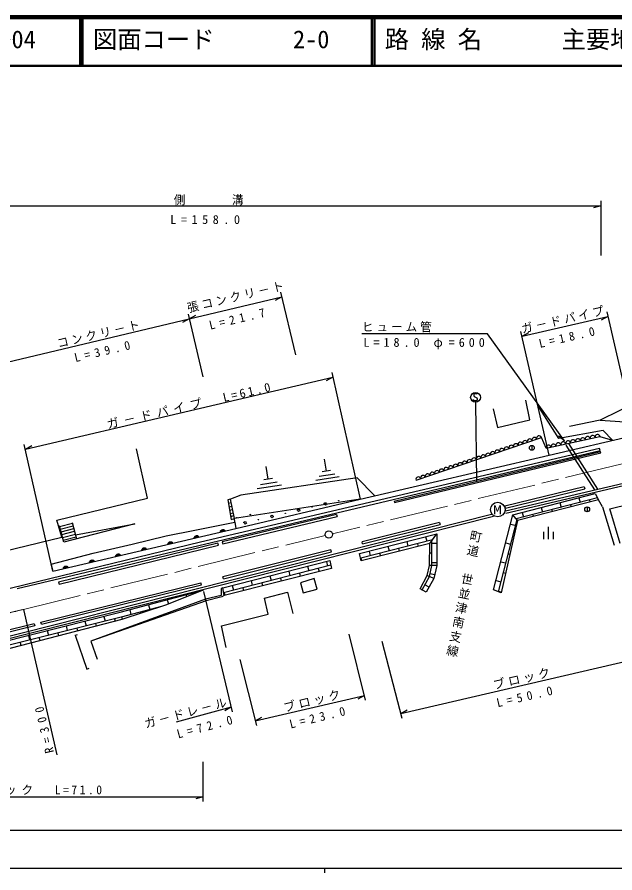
# Model space of a CAD drawing. Units: millimetres, scale not verified. Extents: x 40000 to 680000, y 20000 to 380000.
# Drawn here: x 104791 to 227704, y 204000 to 380000 of the extents above; entities that cross this region are included whole.
import ezdxf
from ezdxf.enums import TextEntityAlignment as Align

# ---------------------------------------------------------------- set-up
doc = ezdxf.new("R2010")
doc.units = ezdxf.units.MM
doc.header["$LTSCALE"] = 1000
doc.linetypes.add('CHAIN', pattern=[18.5, 12, -1.5, 3.5, -1.5])
for name, color, linetype, lineweight in [('M-BGD', 7, 'Continuous', 25), ('M-BGD-EXST', 7, 'Continuous', 25), ('M-BMK', 2, 'CHAIN', 13), ('M-STR-STR3', 7, 'Continuous', 25), ('M-STR-STRC', 7, 'Continuous', 25), ('M-TTL', 2, 'Continuous', 140), ('M-TTL-BAND', 7, 'Continuous', 25), ('M-TTL-LINE', 7, 'Continuous', 50)]:
    doc.layers.add(name, color=color, linetype=linetype, lineweight=lineweight)
for name, color, linetype in [('M-BMK-HTXT', 7, 'Continuous'), ('M-BMK-SRVR', 7, 'Continuous'), ('M-STR-HTXT', 7, 'Continuous'), ('M-TTL-TXT', 7, 'Continuous')]:
    doc.layers.add(name, color=color, linetype=linetype)
doc.styles.add('@ＭＳ ゴシック', font='')
doc.styles.add('ＭＳ ゴシック', font='')
doc.styles.get('@ＭＳ ゴシック').set_extended_font_data('@MS Gothic')
doc.styles.get('ＭＳ ゴシック').set_extended_font_data('MS Gothic')

# ---------------------------------------------------------------- blocks, each defined once
blk = doc.blocks.new('MARK5C2L9')
at = {"color": 3, "linetype": 'Continuous', "lineweight": 25}
blk.add_circle((0, 0), 0.05, dxfattribs=at)
blk = doc.blocks.new('MARK28C15L6')
at = {"color": 7, "linetype": 'Continuous', "lineweight": 25}
blk.add_line((0, 0), (0.014, -0.05), dxfattribs=at)
blk = doc.blocks.new('MARK1553C15L6')
at = {"color": 7, "linetype": 'Continuous', "lineweight": 25}
blk.add_arc((0, 0), 0.05, 270, 90, dxfattribs=at)
blk = doc.blocks.new('MARK1170C15L11')
at = {"color": 7, "linetype": 'Continuous', "lineweight": 25}
for p, q in [((0.006, -0.046), (0.006, 0.046)), ((0.012, 0.044), (0.012, -0.044)), ((0.018, -0.042), (0.018, 0.042)), ((0.024, 0.036), (0.024, -0.036)), ((0.03, -0.03), (0.03, 0.03)), ((0.036, 0.02), (0.036, -0.02))]:
    blk.add_line(p, q, dxfattribs=at)
blk.add_lwpolyline([(0, 0.05), (0.012, 0.046), (0.022, 0.04), (0.032, 0.03), (0.038, 0.02), (0.042, 0.008), (0.042, -0.008), (0.038, -0.02), (0.032, -0.03), (0.022, -0.04), (0.012, -0.046), (0, -0.05)], close=True, dxfattribs=at)
blk = doc.blocks.new('MARK1125C15L6')
at = {"color": 7, "linetype": 'Continuous', "lineweight": 25}
for p, q in [((-0.04, 0.01), (-0.04, -0.05)), ((0, 0.05), (0, -0.05)), ((0.04, 0.01), (0.04, -0.05))]:
    blk.add_line(p, q, dxfattribs=at)
blk = doc.blocks.new('MARK1230C15L6')
at = {"color": 7, "linetype": 'Continuous', "lineweight": 25}
blk.add_line((0, 0), (0.1, 0), dxfattribs=at)
blk = doc.blocks.new('MARK1235C15L6')
at = {"color": 7, "linetype": 'Continuous', "lineweight": 25}
blk.add_line((0, 0.05), (0, -0.05), dxfattribs=at)
blk.add_circle((0, 0), 0.05, dxfattribs=at)
blk = doc.blocks.new('MARK1169C15L11')
at = {"color": 7, "linetype": 'Continuous', "lineweight": 25}
blk.add_circle((0, 0), 0.05, dxfattribs=at)
blk = doc.blocks.new('MARK1168C15L11')
at = {"color": 7, "linetype": 'Continuous', "lineweight": 25}
blk.add_lwpolyline([(-0.05, 0), (-0.044, 0.018), (-0.03, 0.032), (-0.024, 0.046), (0, 0.052), (0.026, 0.044), (0.042, 0.024), (0.05, 0.008), (0.046, -0.008), (0.02, -0.024), (0.012, -0.04), (0.004, -0.048), (-0.016, -0.05), (-0.038, -0.026)], close=True, dxfattribs=at)
blk = doc.blocks.new('MARK1084C15L12')
at = {"color": 7, "linetype": 'Continuous', "lineweight": 25}
blk.add_lwpolyline([(0.016, 0.032), (0.012, 0.036), (0.004, 0.038), (-0.004, 0.038), (-0.016, 0.032), (-0.018, 0.02), (-0.014, 0.01), (0.014, -0.006), (0.018, -0.016), (0.016, -0.028), (0.006, -0.034), (-0.008, -0.034), (-0.02, -0.028), (-0.024, -0.022)], dxfattribs=at)
blk.add_circle((0, 0), 0.05, dxfattribs=at)
blk = doc.blocks.new('MARK1172C15L6')
at = {"color": 7, "linetype": 'Continuous', "lineweight": 25}
for p, q in [((-0.034, -0.05), (-0.034, 0.05)), ((-0.018, 0.034), (-0.018, -0.034)), ((-0.002, -0.018), (-0.002, 0.018)), ((-0.002, 0), (0.05, 0))]:
    blk.add_line(p, q, dxfattribs=at)

msp = doc.modelspace()

# ---------------------------------------------------------------- linework, layer by layer
at = {"layer": 'M-BGD'}
for p, q in [((224829, 342220), (224829, 330970)), ((64078, 341220), (224829, 341220)), ((140160, 317932), (159210, 322447)), ((158979, 323420), (162034, 310529)), ((139929, 318905), (142983, 306015)), ((226054, 319402), (231845, 294038)), ((101313, 308727), (140160, 317932)), ((208621, 314396), (226276, 318427)), ((214209, 289921), (208398, 315371)), ((169499, 306902), (175345, 280848)), ((106482, 291127), (169718, 305926)), ((205216, 278481), (297044, 299923)), ((297143, 299476), (205255, 277905)), ((224710, 297095), (218401, 295785)), ((214209, 289921), (231845, 294038)), ((186833, 284769), (212585, 293544)), ((213567, 291365), (212585, 293544)), ((213567, 291365), (224644, 293754)), ((218134, 292302), (224124, 282896)), ((224644, 293754), (227237, 292962)), ((104791, 262484), (224681, 290878)), ((112110, 266049), (106263, 292102)), ((182312, 280436), (224736, 290686)), ((217622, 291989), (223505, 282751)), ((175345, 280848), (214209, 289921)), ((174695, 285235), (150799, 281655)), ((174695, 285235), (178308, 281583)), ((150799, 281655), (148671, 280885)), ((148218, 280055), (148810, 280197)), ((182312, 280436), (182382, 280145)), ((225165, 279288), (224329, 280755)), ((148361, 279266), (148969, 279412)), ((148482, 278604), (149102, 278753)), ((225165, 279288), (227586, 271366)), ((148609, 277908), (149241, 278060)), ((148715, 277320), (149359, 277475)), ((202768, 262179), (206733, 277639)), ((207520, 276684), (203707, 261814)), ((113533, 275212), (116190, 275890)), ((113669, 274704), (116324, 275382)), ((113819, 274138), (116473, 274816)), ((116140, 276079), (117028, 272721)), ((206246, 275740), (207215, 275492)), ((113970, 273574), (116623, 274251)), ((114129, 272978), (116781, 273655)), ((114280, 272414), (116930, 273090)), ((206718, 273554), (207024, 273476)), ((190093, 267231), (190080, 272345)), ((191082, 271757), (190082, 271755)), ((205252, 271865), (206221, 271617)), ((190087, 269755), (189618, 269754)), ((205724, 269680), (206138, 269574)), ((191092, 267757), (190092, 267755)), ((204258, 267991), (205227, 267742)), ((189556, 264957), (190066, 267230)), ((204730, 265805), (205252, 265671)), ((188049, 262227), (189574, 264949)), ((190655, 265287), (189679, 265506)), ((203265, 264116), (204233, 263868)), ((189507, 262783), (188635, 263272)), ((149072, 237147), (143168, 261902)), ((188036, 262203), (188049, 262227)), ((203737, 261931), (204366, 261769)), ((106112, 258192), (112956, 228311)), ((116720, 252885), (119132, 245925)), ((176458, 239513), (173090, 253110)), ((179799, 251676), (183912, 235811)), ((150611, 247884), (153980, 234286)), ((183661, 236779), (232270, 248075)), ((153739, 235257), (176218, 240483)), ((137536, 235093), (148840, 238120)), ((143065, 218672), (143065, 226824)), ((74678, 219672), (143065, 219672)), ((74025, 212765), (549489, 212765))]:
    msp.add_line(p, q, dxfattribs=at)
for points in [[(217362, 292848), (201520, 314864), (175645, 314864)], [(202711, 299408), (203574, 295632), (210191, 297142), (209364, 301206)], [(227237, 292962), (225286, 294986), (216204, 293324), (211900, 300033)], [(94952, 278510), (97246, 269020), (113992, 273067), (112981, 276551), (131577, 281074), (129309, 291234)], [(224681, 290878), (224565, 291287), (142518, 271989), (98488, 261350)], [(182382, 280145), (224806, 290394), (224736, 290686)], [(228788, 271756), (226661, 278847), (248684, 284311), (248353, 285640)], [(73845, 243679), (93856, 250383), (202366, 277760)], [(74025, 243187), (94020, 249930), (202745, 277336)], [(207703, 276463), (204322, 261575), (202768, 262179)], [(116815, 273527), (129004, 275754), (114385, 272023), (113493, 275360)], [(191077, 273757), (191093, 267238), (189573, 267227), (189653, 271739)], [(191093, 267238), (190484, 264528), (189114, 265161), (189573, 267227)], [(190484, 264528), (188908, 261714), (187700, 262436), (189114, 265161)], [(147083, 262616), (146741, 262509), (146765, 261072), (143550, 260301), (119928, 251636), (121217, 247935)], [(147336, 261026), (146883, 260749), (143631, 259960), (119928, 251636)], [(147743, 250344), (146799, 254795), (156419, 257177), (155655, 260504), (160375, 261718), (161454, 257357)]]:
    msp.add_lwpolyline(points, dxfattribs=at)
for points in [[(149481, 276865), (148671, 280885), (148092, 280746), (148827, 276708)], [(163060, 263681), (163631, 261610), (166479, 262358), (165904, 264516)]]:
    msp.add_lwpolyline(points, close=True, dxfattribs=at)
at = {"layer": 'M-BGD-EXST'}
msp.add_circle((203633, 278729), 1500, dxfattribs=at)
at = {"layer": 'M-BMK'}
for p, q in [((265208, 296749), (169611, 273756)), ((106112, 258192), (168153, 273401))]:
    msp.add_line(p, q, dxfattribs=at)
msp.add_arc((175143, -33758), 300000, 103.30307, 109.81122, dxfattribs=at)
at = {"layer": 'M-STR-STR3'}
for p, q in [((224710, 297095), (233403, 296528)), ((221376, 283421), (205059, 279434)), ((221376, 283421), (221504, 283010)), ((205186, 279024), (221504, 283010)), ((206733, 277639), (223617, 282002)), ((223617, 282002), (224329, 280755)), ((175345, 280848), (149481, 276865)), ((149767, 274818), (175345, 280848)), ((224130, 281102), (207435, 276788)), ((216415, 280141), (216665, 279173)), ((220288, 281142), (220538, 280174)), ((222474, 280674), (222571, 280301)), ((205186, 279024), (205059, 279434)), ((208669, 278139), (208920, 277171)), ((212542, 279140), (212792, 278172)), ((214729, 278673), (214825, 278302)), ((218601, 279673), (218698, 279301)), ((170442, 277723), (146946, 272094)), ((147073, 271684), (170569, 277312)), ((149585, 276122), (149481, 276865)), ((170442, 277723), (170569, 277312)), ((210856, 277672), (210951, 277302)), ((112110, 266049), (149767, 274818)), ((149585, 276122), (149767, 274818)), ((191674, 276034), (175714, 272115)), ((175842, 271705), (191801, 275624)), ((191674, 276034), (191801, 275624)), ((175216, 269693), (191077, 273757)), ((188778, 273168), (189026, 272199)), ((189653, 271739), (191077, 273757)), ((146086, 271841), (113331, 263803)), ((113459, 263393), (146214, 271431)), ((146214, 271431), (146086, 271841)), ((146946, 272094), (147073, 271684)), ((190188, 272497), (175446, 268720)), ((175842, 271705), (175714, 272115)), ((181028, 271182), (181276, 270214)), ((184903, 272175), (185151, 271207)), ((187089, 271703), (187235, 271133)), ((169279, 270416), (147098, 264889)), ((147225, 264478), (169406, 270006)), ((169406, 270006), (169279, 270416)), ((177153, 270190), (177402, 269221)), ((179339, 269717), (179475, 269187)), ((183214, 270710), (183355, 270160)), ((168396, 268068), (168644, 267099)), ((175464, 268724), (175595, 268214)), ((111803, 267419), (112110, 266049)), ((169303, 267268), (147241, 261624)), ((160646, 266085), (160894, 265117)), ((164521, 267077), (164769, 266108)), ((166707, 266604), (166874, 265950)), ((169360, 267283), (169303, 267268)), ((147225, 264478), (147098, 264889)), ((152896, 264103), (153144, 263134)), ((156771, 265094), (157019, 264125)), ((158956, 264621), (159117, 263995)), ((162832, 265612), (162995, 264972)), ((109665, 255586), (142590, 263676)), ((109793, 255176), (142717, 263266)), ((113331, 263803), (113459, 263393)), ((142717, 263266), (142590, 263676)), ((149021, 263111), (149268, 262142)), ((151206, 262638), (151359, 262040)), ((155081, 263630), (155238, 263017)), ((139541, 261180), (139648, 260776)), ((147331, 261647), (147480, 261062)), ((134478, 258806), (126191, 256615)), ((131807, 259134), (132063, 258167)), ((135674, 260157), (135898, 259311)), ((101291, 251378), (126006, 257600)), ((127940, 258112), (128195, 257145)), ((130129, 257656), (130201, 257384)), ((126191, 256616), (101523, 250406)), ((126291, 256083), (101686, 249724)), ((108284, 255229), (108411, 254819)), ((109793, 255176), (109665, 255586)), ((118746, 255773), (118990, 254803)), ((120930, 255291), (121070, 254734)), ((122625, 256749), (122869, 255779)), ((124809, 256268), (124943, 255735)), ((126262, 256633), (126398, 256119)), ((110988, 253820), (111232, 252850)), ((114867, 254796), (115111, 253826)), ((117051, 254315), (117197, 253733)), ((107109, 252843), (107353, 251873)), ((109293, 252362), (109451, 251731)), ((113172, 253338), (113324, 252732)), ((105414, 251385), (105579, 250730))]:
    msp.add_line(p, q, dxfattribs=at)
for points in [[(287030, 307279), (277059, 313654), (232518, 300933), (224710, 297095)], [(224329, 280755), (207703, 276463), (206733, 277639)], [(111790, 267476), (120396, 269763), (128443, 271606), (135455, 273314), (141299, 274483), (149585, 276122)], [(189653, 271739), (175567, 268207), (175216, 269693)], [(126006, 257600), (143065, 262112), (135333, 259091), (126291, 256083)]]:
    msp.add_lwpolyline(points, dxfattribs=at)
msp.add_lwpolyline([(147083, 262616), (169112, 268251), (169434, 266595), (147336, 261026)], close=True, dxfattribs=at)
for centre in [(177139, -36762), (177267, -37172)]:
    msp.add_arc(centre, 300000, 103.26877, 110.21579, dxfattribs=at)
at = {"layer": 'M-STR-STRC'}
msp.add_line((199033, 300718), (199247, 284528), dxfattribs=at)
at = {"layer": 'M-TTL'}
msp.add_line((680000, 380000), (40000, 380000), dxfattribs=at)
at = {"layer": 'M-TTL-BAND'}
for p, q in [((40000, 205000), (579000, 205000)), ((168000, 205000), (168000, 204000))]:
    msp.add_line(p, q, dxfattribs=at)
at = {"layer": 'M-TTL-LINE'}
for p, q in [((117750, 380000), (117750, 370000)), ((118250, 380000), (118250, 370000)), ((177750, 380000), (177750, 370000)), ((178250, 380000), (178250, 370000)), ((40000, 370000), (680000, 370000))]:
    msp.add_line(p, q, dxfattribs=at)

# ---------------------------------------------------------------- block references
at = {"layer": 'M-BGD'}
for name, p, xscale, yscale, rotation in [('MARK28C15L6', (224829, 341220), 30000, 30000, 270), ('MARK28C15L6', (159210, 322447), 30000, 30000, 283.3313), ('MARK28C15L6', (140160, 317932), 30000, 30000, 103.3313), ('MARK28C15L6', (140160, 317932), 30000, 30000, 283.3313), ('MARK28C15L6', (226276, 318427), 30000, 30000, 282.8616), ('MARK28C15L6', (208621, 314396), 30000, 30000, 102.8616), ('MARK28C15L6', (169718, 305926), 30000, 30000, 283.17217), ('MARK1553C15L6', (212108, 293382), 10076, 10076, 108.81819), ('MARK28C15L6', (217362, 292848), 30000, 30000, 215.73717), ('MARK1553C15L6', (223134, 293428), 10302, 10302, 102.16588), ('MARK1553C15L6', (224141, 293645), 10301, 10301, 102.16588), ('MARK1553C15L6', (207339, 291756), 10077, 10077, 108.81819), ('MARK1553C15L6', (208293, 292082), 10076, 10076, 108.81819), ('MARK1553C15L6', (209247, 292407), 10076, 10076, 108.81819), ('MARK1553C15L6', (210200, 292732), 10076, 10076, 108.81819), ('MARK1553C15L6', (211154, 293057), 10076, 10076, 108.81819), ('MARK1553C15L6', (215077, 291691), 10301, 10301, 102.16588), ('MARK1553C15L6', (216084, 291908), 10302, 10302, 102.16588), ('MARK1553C15L6', (217091, 292125), 10302, 10302, 102.16588), ('MARK1553C15L6', (218098, 292342), 10301, 10301, 102.16588), ('MARK1553C15L6', (219105, 292559), 10302, 10302, 102.16588), ('MARK1553C15L6', (220113, 292777), 10302, 10302, 102.16588), ('MARK1553C15L6', (221120, 292994), 10301, 10301, 102.16588), ('MARK1553C15L6', (222127, 293211), 10302, 10302, 102.16588), ('MARK28C15L6', (106482, 291127), 30000, 30000, 103.17217), ('MARK1553C15L6', (201616, 289806), 10076, 10076, 108.81819), ('MARK1553C15L6', (202570, 290131), 10076, 10076, 108.81819), ('MARK1553C15L6', (203524, 290456), 10076, 10076, 108.81819), ('MARK1553C15L6', (204478, 290781), 10076, 10076, 108.81819), ('MARK1553C15L6', (205431, 291106), 10076, 10076, 108.81819), ('MARK1553C15L6', (206385, 291431), 10076, 10076, 108.81819), ('MARK1553C15L6', (214070, 291474), 10302, 10302, 102.16588), ('MARK1172C15L6', (168368, 286698), 48000, 48000, 98.51957), ('MARK1553C15L6', (196848, 288181), 10076, 10076, 108.81819), ('MARK1553C15L6', (197802, 288506), 10076, 10076, 108.81819), ('MARK1553C15L6', (198755, 288831), 10076, 10076, 108.81819), ('MARK1553C15L6', (199709, 289156), 10076, 10076, 108.81819), ('MARK1553C15L6', (200663, 289481), 10076, 10076, 108.81819), ('MARK1172C15L6', (156398, 285055), 51000, 51000, 98.51957), ('MARK1553C15L6', (192079, 286556), 10076, 10076, 108.81819), ('MARK1553C15L6', (193033, 286881), 10076, 10076, 108.81819), ('MARK1553C15L6', (193987, 287206), 10077, 10077, 108.81819), ('MARK1553C15L6', (194940, 287531), 10076, 10076, 108.81819), ('MARK1553C15L6', (195894, 287856), 10076, 10076, 108.81819), ('MARK1553C15L6', (187310, 284931), 10076, 10076, 108.81819), ('MARK1553C15L6', (188264, 285256), 10076, 10076, 108.81819), ('MARK1553C15L6', (189218, 285581), 10076, 10076, 108.81819), ('MARK1553C15L6', (190172, 285906), 10076, 10076, 108.81819), ('MARK1553C15L6', (191125, 286231), 10076, 10076, 108.81819), ('MARK1230C15L6', (116720, 252885), 5000, 5000, 19.11431), ('MARK1230C15L6', (119132, 245925), 5000, 5000, 19.11431), ('MARK28C15L6', (176218, 240483), 30000, 30000, 283.08873), ('MARK28C15L6', (148840, 238120), 30000, 30000, 284.98986), ('MARK28C15L6', (153739, 235257), 30000, 30000, 103.08873), ('MARK28C15L6', (183661, 236779), 30000, 30000, 103.08166), ('MARK28C15L6', (143065, 219672), 30000, 30000, 270)]:
    msp.add_blockref(name, p, dxfattribs=dict(at, xscale=xscale, yscale=yscale, rotation=rotation))
for name, p, xscale, yscale in [('MARK1235C15L6', (210627, 291420), 10000, 10000), ('MARK1235C15L6', (222012, 278768), 10000, 10000), ('MARK1125C15L6', (213995, 273887), 25000, 25000)]:
    msp.add_blockref(name, p, dxfattribs=dict(at, xscale=xscale, yscale=yscale))
at = {"layer": 'M-BMK-SRVR', "xscale": 15000, "yscale": 15000}
msp.add_blockref('MARK5C2L9', (168881, 273581), dxfattribs=at)
at = {"layer": 'M-STR-STR3'}
for name, p, xscale, yscale, rotation in [('MARK1168C15L11', (168187, 279887), 5000, 5000, 260.9885), ('MARK1169C15L11', (170940, 280536), 1000, 1000, 260.9885), ('MARK1168C15L11', (162681, 278589), 5000, 5000, 260.9885), ('MARK1169C15L11', (165434, 279238), 1000, 1000, 260.9885), ('MARK1169C15L11', (149969, 277045), 1000, 1000, 260.9885), ('MARK1169C15L11', (152722, 277694), 1000, 1000, 260.9885), ('MARK1169C15L11', (154423, 276642), 1000, 1000, 260.9885), ('MARK1168C15L11', (157176, 277291), 5000, 5000, 260.9885), ('MARK1169C15L11', (159929, 277940), 1000, 1000, 260.9885), ('MARK1170C15L11', (147077, 274192), 10000, 10000, 103.10819), ('MARK1168C15L11', (151670, 275993), 5000, 5000, 260.9885), ('MARK1170C15L11', (141698, 272939), 10000, 10000, 103.10819), ('MARK1170C15L11', (136318, 271686), 10000, 10000, 103.10819), ('MARK1170C15L11', (125559, 269181), 10000, 10000, 103.10819), ('MARK1170C15L11', (130939, 270433), 10000, 10000, 103.10819), ('MARK1170C15L11', (120180, 267928), 10000, 10000, 103.10819), ('MARK1170C15L11', (114800, 266675), 10000, 10000, 103.10819)]:
    msp.add_blockref(name, p, dxfattribs=dict(at, xscale=xscale, yscale=yscale, rotation=rotation))
at = {"layer": 'M-STR-STRC', "xscale": 20000, "yscale": 20000}
msp.add_blockref('MARK1084C15L12', (199049, 301788), dxfattribs=at)

# ---------------------------------------------------------------- texts
at = {"layer": 'M-BGD-EXST', "style": 'ＭＳ ゴシック', "width": 1.5}
msp.add_text('M', height=1833, dxfattribs=at).set_placement((202616, 277211), align=Align.BOTTOM_LEFT)
at = {"layer": 'M-BMK-HTXT', "insert": (198234, 274664), "char_height": 1833, "attachment_point": 7, "rotation": 258.5, "style": '@ＭＳ ゴシック'}
msp.add_mtext('\\T1.2;町道\u3000世並津南支線', dxfattribs=at)
at = {"layer": 'M-STR-HTXT', "char_height": 1833, "attachment_point": 7, "style": 'ＭＳ ゴシック'}
for s, insert in [('\\T1.26;\\W0.95;側\u3000\u3000\u3000溝', (137003, 341308)), ('\\T1.75;L=158.0\\~', (136283, 337427)), ('\\T1.26;\\W0.95;ヒューム管', (175686, 315189)), ('\\T1.65;L=18.0\\~φ=600', (176011, 311695)), ('\\T1.44;\\W0.95;ブロック\u3000L=71.0', (95434, 219979))]:
    msp.add_mtext(s, dxfattribs=dict(at, insert=insert))
for s, insert, rotation in [('\\T1.26;\\W0.95;張コンクリ－ト', (140046, 319060), 13.3), ('\\T1.26;\\W0.95;ガ－ドパイプ', (208730, 314865), 12.9), ('\\T1.78;\\W0.95;L=21.7', (144520, 315686), 13.3), ('\\T1.26;\\W0.95;コンクリ－ト', (113280, 311873), 13.2), ('\\T1.78;\\W0.95;L=18.0', (212309, 311924), 12.9), ('\\T1.78;\\W0.95;L=39.0', (116800, 309013), 13.2), ('\\T1.4;ガ－ドパイプ\u3000L=61.0', (123473, 295227), 13), ('\\T1.26;ブロック', (202939, 241558), 12.9), ('\\T1.26;ブロック', (159863, 236902), 13.7), ('\\T1.78;\\W0.95;L=50.0', (203615, 238031), 12.9), ('\\T1.26;\\W0.95;ガ－ドレ－ル', (131295, 233655), 15.1), ('\\T1.81;\\W0.95;R=300', (112423, 228857), 103.3), ('\\T1.78;\\W0.95;L=23.0', (161044, 233653), 13.7), ('\\T1.78;\\W0.95;L=72.0', (137925, 231606), 15)]:
    msp.add_mtext(s, dxfattribs=dict(at, insert=insert, rotation=rotation))
at = {"layer": 'M-TTL-TXT', "style": 'ＭＳ ゴシック'}
for s, p in [('004', (101142, 372500)), ('図面コード', (120380, 372500)), ('2-0', (161521, 372500)), ('路 線 名', (180380, 372500)), ('主要地方道大島環状線', (216734, 372500))]:
    msp.add_text(s, height=3666, dxfattribs=at).set_placement(p, align=Align.BOTTOM_LEFT)

doc.saveas('drawing.dxf')
